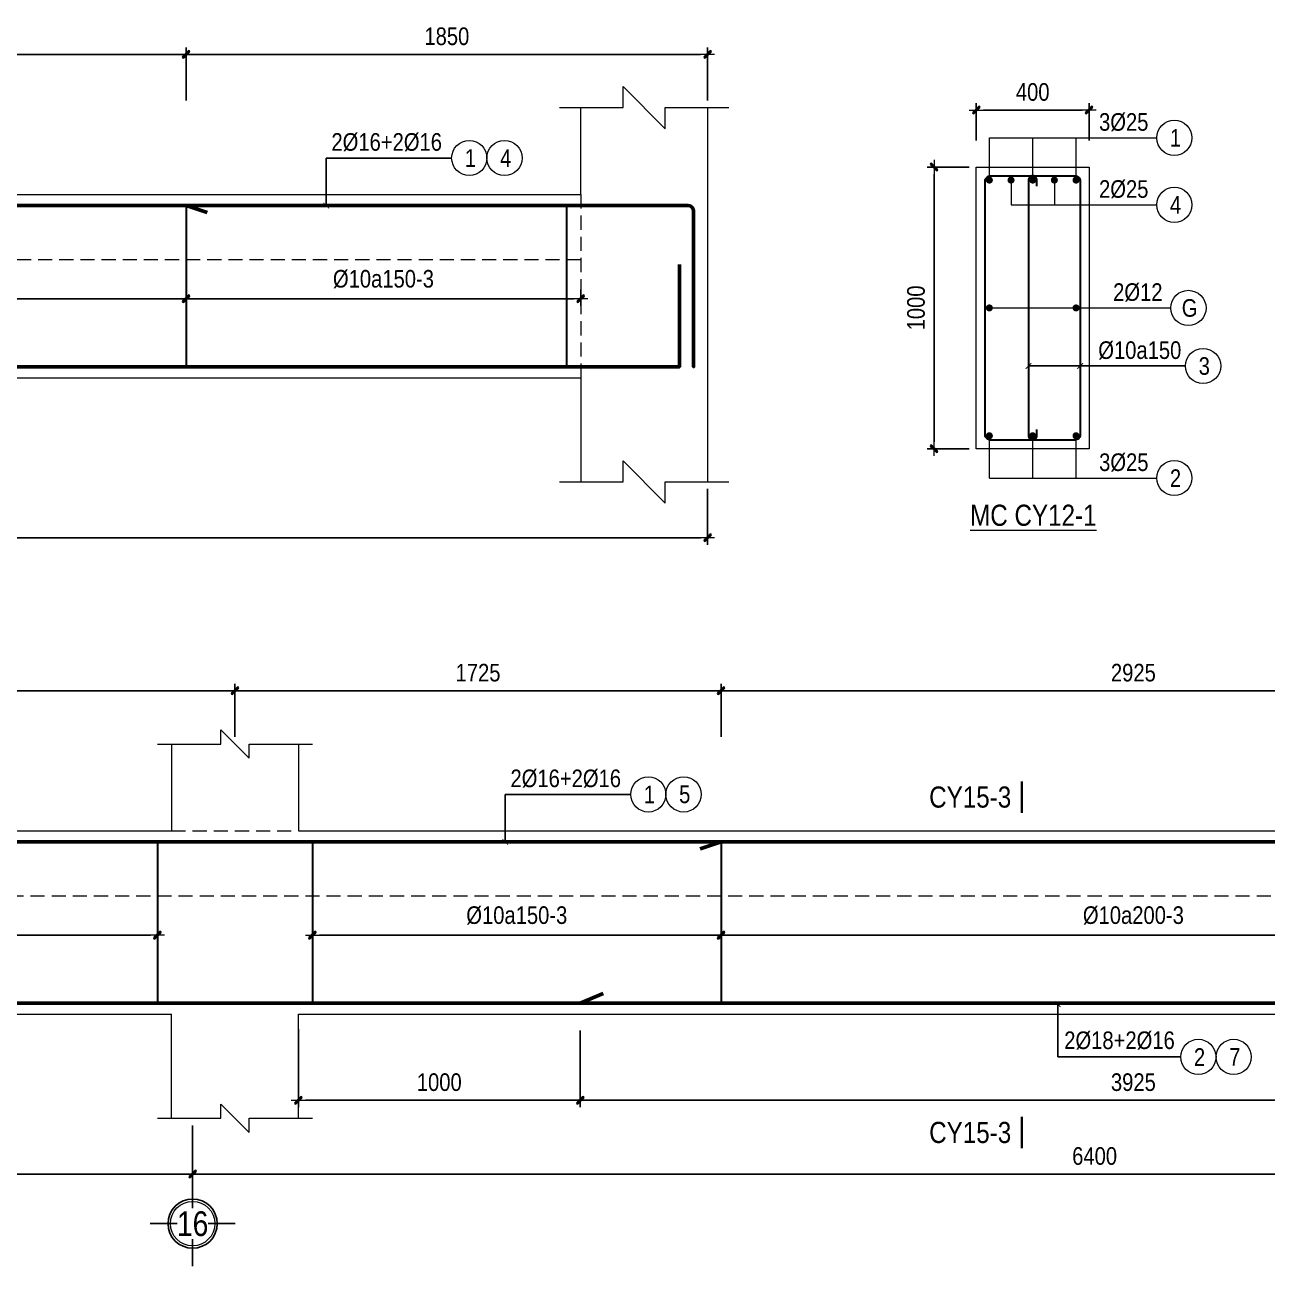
# Model space of a CAD drawing. Header units: millimetres. Extents: x 397144 to 8960116, y 345581 to 674207.
# Drawn here: x 5068298 to 5072705, y 607193 to 611599 of the extents above; entities that cross this region are included whole.
import ezdxf
from ezdxf.enums import TextEntityAlignment as Align
from ezdxf.xclip import XClip

# ---------------------------------------------------------------- set-up
doc = ezdxf.new("R2010")
doc.units = ezdxf.units.MM
doc.header["$XCLIPFRAME"] = 0
doc.header["$PDSIZE"] = -10
doc.linetypes.add('HIDDEN', pattern=[0.375, 0.25, -0.125])
doc.layers.get('0').update_dxf_attribs({"linetype": 'CONTINUOUS'})
doc.layers.get('Defpoints').update_dxf_attribs({"color": 12, "linetype": 'CONTINUOUS'})
for name, color, linetype, lineweight in [('2', 2, 'CONTINUOUS', 20), ('CDAI', 8, 'CONTINUOUS', 30), ('CTHEP', 2, 'CONTINUOUS', 50), ('DBAO', 3, 'CONTINUOUS', 20), ('DGIONG', 4, 'CONTINUOUS', 13), ('KTH', 150, 'CONTINUOUS', 5), ('Net khuat', 8, 'HIDDEN', 13), ('STICK', 1, 'CONTINUOUS', 9), ('TEXT', 7, 'CONTINUOUS', 15)]:
    doc.layers.add(name, color=color, linetype=linetype, lineweight=lineweight)
doc.layers.add('8', color=8, linetype='CONTINUOUS')
doc.styles.add('HELVECONDENSE', font='VHELVCN_0.TTF')
doc.styles.add('Star-HelCon', font='VHELVCN_0.TTF')
doc.styles.add('TTP-HelCon', font='VHELVCN_0.TTF')
doc.styles.add('VNI-HELVE-CONDENSE', font='VHELVCN_0.TTF')
doc.dimstyles.new('kc-25', dxfattribs={"dimtxt": 62.5, "dimasz": 20, "dimexe": 20, "dimexo": 50, "dimgap": 25, "dimtad": 3, "dimdec": 0, "dimzin": 0, "dimdsep": 46, "dimtxsty": 'VNI-HELVE-CONDENSE', "dimblk": 'DIM', "dimcen": 2.5, "dimclrd": 256, "dimclre": 154, "dimclrt": 7, "dimaunit": 1, "dimadec": 0, "dimazin": 0, "dimtfac": 1, "dimtdec": 0, "dimtix": 1, "dimtmove": 0, "dimatfit": 3, "dimldrblk": 'DOT', "dimfxl": 1, "dimtolj": 1, "dimtzin": 0, "dimarcsym": 0})
doc.dimstyles.new('TTP-25', dxfattribs={"dimscale": 25, "dimtxt": 2.5, "dimasz": 1, "dimexe": 1, "dimexo": 1, "dimgap": 0.09, "dimtad": 0, "dimdec": 4, "dimrnd": 5, "dimzin": 9, "dimdsep": 46, "dimtxsty": 'TTP-HelCon', "dimblk": 'Stick1', "dimcen": 0.09, "dimdle": 1.5, "dimclrd": 256, "dimclre": 256, "dimclrt": 7, "dimadec": 0, "dimazin": 0, "dimtfac": 1, "dimtdec": 4, "dimtmove": 0, "dimatfit": 3, "dimldrblk": '_ArchTick1', "dimfxl": 1, "dimtvp": 1, "dimtolj": 1, "dimtzin": 0, "dimarcsym": 0})

# ---------------------------------------------------------------- blocks, each defined once
blk = doc.blocks.new('Stick1')
at = {"layer": 'STICK'}
h = blk.add_hatch(color=256, dxfattribs=at)
edge = h.paths.add_edge_path()
edge.add_line((0.3, 0.5), (-0.5, -0.3))
edge.add_arc((-0.4, -0.4), 0.141, 135, 315)
edge.add_line((-0.3, -0.5), (0.5, 0.3))
edge.add_arc((0.4, 0.4), 0.141, 315, 495)
blk.add_line((1, 0), (-1, 0), dxfattribs=at)
blk.add_lwpolyline([(0.3, 0.5), (-0.5, -0.3, 1), (-0.3, -0.5), (0.5, 0.3, 1), (0.3, 0.5, 1)], format="xyb", dxfattribs=at)
blk = doc.blocks.new('*D1371')
at = {"layer": 'Defpoints', "color": 0, "transparency": 16777216}
for p in [(5064220, 609976.7), (5070720, 609976.7), (5064220, 609778.8)]:
    blk.add_point(p, dxfattribs=at)
at = {"layer": 'KTH', "lineweight": -2, "transparency": 16777216}
for p, q in [((5064220, 609951.7), (5064220, 609753.8)), ((5070720, 609951.7), (5070720, 609753.8)), ((5070695, 609778.8), (5064245, 609778.8))]:
    blk.add_line(p, q, dxfattribs=at)
at = {"layer": 'KTH', "lineweight": -2, "transparency": 16777216, "xscale": 25, "yscale": 25, "zscale": 25, "rotation": 180}
blk.add_blockref('Stick1', (5064220, 609778.8), dxfattribs=at)
at = {"layer": 'KTH', "lineweight": -2, "transparency": 16777216, "xscale": 25, "yscale": 25, "zscale": 25}
blk.add_blockref('Stick1', (5070720, 609778.8), dxfattribs=at)
at = {"layer": 'KTH', "color": 7, "transparency": 16777216, "insert": (5067470, 609842.6), "char_height": 62.5, "attachment_point": 5, "style": 'TTP-HelCon'}
blk.add_mtext('\\A1;6500', dxfattribs=at)
blk = doc.blocks.new('_ArchTick1')
at = {"color": 0, "const_width": 3.81}
blk.add_lwpolyline([(-12.7, -12.7), (12.7, 12.7)], dxfattribs=at)
blk = doc.blocks.new('*D1372')
at = {"layer": 'Defpoints', "color": 0, "transparency": 16777216}
for p in [(5068870, 611494.1), (5066070, 611305.1), (5068870, 611305.1)]:
    blk.add_point(p, dxfattribs=at)
at = {"layer": 'KTH', "lineweight": -2, "transparency": 16777216}
for p, q in [((5066070, 611330.1), (5066070, 611519.1)), ((5066095, 611494.1), (5068845, 611494.1)), ((5068870, 611330.1), (5068870, 611519.1))]:
    blk.add_line(p, q, dxfattribs=at)
at = {"layer": 'KTH', "lineweight": -2, "transparency": 16777216, "xscale": 25, "yscale": 25, "zscale": 25, "rotation": 180}
blk.add_blockref('Stick1', (5066070, 611494.1), dxfattribs=at)
at = {"layer": 'KTH', "lineweight": -2, "transparency": 16777216, "xscale": 25, "yscale": 25, "zscale": 25}
blk.add_blockref('Stick1', (5068870, 611494.1), dxfattribs=at)
at = {"layer": 'KTH', "color": 7, "transparency": 16777216, "insert": (5067470, 611558), "char_height": 62.5, "attachment_point": 5, "style": 'TTP-HelCon'}
blk.add_mtext('\\A1;2800', dxfattribs=at)
blk = doc.blocks.new('*D1373')
at = {"layer": 'Defpoints', "color": 0, "transparency": 16777216}
for p in [(5070720, 611494.1), (5068870, 611305.1), (5070720, 611305.1)]:
    blk.add_point(p, dxfattribs=at)
at = {"layer": 'KTH', "lineweight": -2, "transparency": 16777216}
for p, q in [((5068870, 611330.1), (5068870, 611519.1)), ((5068895, 611494.1), (5070695, 611494.1)), ((5070720, 611330.1), (5070720, 611519.1))]:
    blk.add_line(p, q, dxfattribs=at)
at = {"layer": 'KTH', "lineweight": -2, "transparency": 16777216, "xscale": 25, "yscale": 25, "zscale": 25, "rotation": 180}
blk.add_blockref('Stick1', (5068870, 611494.1), dxfattribs=at)
at = {"layer": 'KTH', "lineweight": -2, "transparency": 16777216, "xscale": 25, "yscale": 25, "zscale": 25}
blk.add_blockref('Stick1', (5070720, 611494.1), dxfattribs=at)
at = {"layer": 'KTH', "color": 7, "transparency": 16777216, "insert": (5069795, 611558), "char_height": 62.5, "attachment_point": 5, "style": 'TTP-HelCon'}
blk.add_mtext('\\A1;1850', dxfattribs=at)
blk = doc.blocks.new('*D1375')
at = {"layer": 'Defpoints', "color": 0, "transparency": 16777216}
for p in [(5066070, 610700.7), (5068870, 610696.7), (5066070, 610626.7)]:
    blk.add_point(p, dxfattribs=at)
at = {"layer": 'KTH', "lineweight": -2, "transparency": 16777216}
for p, q in [((5066070, 610675.7), (5066070, 610601.7)), ((5068870, 610671.7), (5068870, 610601.7)), ((5068845, 610626.7), (5066095, 610626.7))]:
    blk.add_line(p, q, dxfattribs=at)
at = {"layer": 'KTH', "lineweight": -2, "transparency": 16777216, "xscale": 25, "yscale": 25, "zscale": 25, "rotation": 180}
blk.add_blockref('Stick1', (5066070, 610626.7), dxfattribs=at)
at = {"layer": 'KTH', "lineweight": -2, "transparency": 16777216, "xscale": 25, "yscale": 25, "zscale": 25}
blk.add_blockref('Stick1', (5068870, 610626.7), dxfattribs=at)
at = {"layer": 'KTH', "color": 7, "transparency": 16777216, "insert": (5067470, 610696.6), "char_height": 62.5, "attachment_point": 5, "style": 'TTP-HelCon'}
blk.add_mtext('\\A1;Þ10a200-3', dxfattribs=at)
blk = doc.blocks.new('*D1376')
at = {"layer": 'Defpoints', "color": 0, "transparency": 16777216}
for p in [(5068870, 610700.7), (5070270, 610684.2), (5068870, 610626.7)]:
    blk.add_point(p, dxfattribs=at)
at = {"layer": 'KTH', "lineweight": -2, "transparency": 16777216}
for p, q in [((5068870, 610675.7), (5068870, 610601.7)), ((5070270, 610659.2), (5070270, 610601.7)), ((5070245, 610626.7), (5068895, 610626.7))]:
    blk.add_line(p, q, dxfattribs=at)
at = {"layer": 'KTH', "lineweight": -2, "transparency": 16777216, "xscale": 25, "yscale": 25, "zscale": 25, "rotation": 180}
blk.add_blockref('Stick1', (5068870, 610626.7), dxfattribs=at)
at = {"layer": 'KTH', "lineweight": -2, "transparency": 16777216, "xscale": 25, "yscale": 25, "zscale": 25}
blk.add_blockref('Stick1', (5070270, 610626.7), dxfattribs=at)
at = {"layer": 'KTH', "color": 7, "transparency": 16777216, "insert": (5069570, 610696.6), "char_height": 62.5, "attachment_point": 5, "style": 'TTP-HelCon'}
blk.add_mtext('\\A1;Þ10a150-3', dxfattribs=at)
blk = doc.blocks.new('DIM')
h = blk.add_hatch(color=1)
h.paths.add_polyline_path([(0.49, 0.29, 1), (0.29, 0.49), (-0.19, 0), (0.19, 0)])
h.paths.add_polyline_path([(0.19, 0), (-0.19, 0), (-0.49, -0.29, 1), (-0.29, -0.49)])
at = {"color": 9}
for p, q in [((-0.19, 0), (-1.5, 0)), ((0.19, 0), (1.5, 0))]:
    blk.add_line(p, q, dxfattribs=at)
at = {"color": 1}
for p, q in [((-0.49, -0.29), (0.29, 0.49)), ((-0.29, -0.49), (0.49, 0.29)), ((-0.19, 0), (0.19, 0))]:
    blk.add_line(p, q, dxfattribs=at)
blk.add_arc((-0.39, -0.39), 0.138, 135, 315, dxfattribs=at)
blk = doc.blocks.new('*D1381')
at = {"layer": 'Defpoints', "color": 0, "transparency": 16777216}
for p in [(5063893.1, 607718.2), (5068893.1, 607718.2), (5063893.1, 607520.2)]:
    blk.add_point(p, dxfattribs=at)
at = {"layer": 'KTH', "lineweight": -2, "transparency": 16777216}
for p, q in [((5063893.1, 607693.2), (5063893.1, 607495.2)), ((5068893.1, 607693.2), (5068893.1, 607495.2)), ((5068868.1, 607520.2), (5063918.1, 607520.2))]:
    blk.add_line(p, q, dxfattribs=at)
at = {"layer": 'KTH', "lineweight": -2, "transparency": 16777216, "xscale": 25, "yscale": 25, "zscale": 25, "rotation": 180}
blk.add_blockref('Stick1', (5063893.1, 607520.2), dxfattribs=at)
at = {"layer": 'KTH', "lineweight": -2, "transparency": 16777216, "xscale": 25, "yscale": 25, "zscale": 25}
blk.add_blockref('Stick1', (5068893.1, 607520.2), dxfattribs=at)
at = {"layer": 'KTH', "color": 7, "transparency": 16777216, "insert": (5066393.1, 607584), "char_height": 62.5, "attachment_point": 5, "style": 'TTP-HelCon'}
blk.add_mtext('\\A1;5000', dxfattribs=at)
blk = doc.blocks.new('*D1383')
at = {"layer": 'Defpoints', "color": 0, "transparency": 16777216}
for p in [(5067293.1, 609235.6), (5067293.1, 609046.6), (5069043.1, 609046.6)]:
    blk.add_point(p, dxfattribs=at)
at = {"layer": 'KTH', "lineweight": -2, "transparency": 16777216}
for p, q in [((5067293.1, 609071.6), (5067293.1, 609260.6)), ((5069018.1, 609235.6), (5067318.1, 609235.6)), ((5069043.1, 609071.6), (5069043.1, 609260.6))]:
    blk.add_line(p, q, dxfattribs=at)
at = {"layer": 'KTH', "lineweight": -2, "transparency": 16777216, "xscale": 25, "yscale": 25, "zscale": 25, "rotation": 180}
blk.add_blockref('Stick1', (5067293.1, 609235.6), dxfattribs=at)
at = {"layer": 'KTH', "lineweight": -2, "transparency": 16777216, "xscale": 25, "yscale": 25, "zscale": 25}
blk.add_blockref('Stick1', (5069043.1, 609235.6), dxfattribs=at)
at = {"layer": 'KTH', "color": 7, "transparency": 16777216, "insert": (5068168.1, 609299.4), "char_height": 62.5, "attachment_point": 5, "style": 'TTP-HelCon'}
blk.add_mtext('\\A1;1750', dxfattribs=at)
blk = doc.blocks.new('*D1384')
at = {"layer": 'Defpoints', "color": 0, "transparency": 16777216}
for p in [(5069043.1, 609235.6), (5069043.1, 609046.6), (5070768.1, 609046.6)]:
    blk.add_point(p, dxfattribs=at)
at = {"layer": 'KTH', "lineweight": -2, "transparency": 16777216}
for p, q in [((5069043.1, 609071.6), (5069043.1, 609260.6)), ((5070743.1, 609235.6), (5069068.1, 609235.6)), ((5070768.1, 609071.6), (5070768.1, 609260.6))]:
    blk.add_line(p, q, dxfattribs=at)
at = {"layer": 'KTH', "lineweight": -2, "transparency": 16777216, "xscale": 25, "yscale": 25, "zscale": 25, "rotation": 180}
blk.add_blockref('Stick1', (5069043.1, 609235.6), dxfattribs=at)
at = {"layer": 'KTH', "lineweight": -2, "transparency": 16777216, "xscale": 25, "yscale": 25, "zscale": 25}
blk.add_blockref('Stick1', (5070768.1, 609235.6), dxfattribs=at)
at = {"layer": 'KTH', "color": 7, "transparency": 16777216, "insert": (5069905.6, 609299.4), "char_height": 62.5, "attachment_point": 5, "style": 'TTP-HelCon'}
blk.add_mtext('\\A1;1725', dxfattribs=at)
blk = doc.blocks.new('*D1385')
at = {"layer": 'Defpoints', "color": 0, "transparency": 16777216}
for p in [(5073693.1, 609235.6), (5070768.1, 609046.6), (5073693.1, 609046.6)]:
    blk.add_point(p, dxfattribs=at)
at = {"layer": 'KTH', "lineweight": -2, "transparency": 16777216}
for p, q in [((5070768.1, 609071.6), (5070768.1, 609260.6)), ((5070793.1, 609235.6), (5073668.1, 609235.6)), ((5073693.1, 609071.6), (5073693.1, 609260.6))]:
    blk.add_line(p, q, dxfattribs=at)
at = {"layer": 'KTH', "lineweight": -2, "transparency": 16777216, "xscale": 25, "yscale": 25, "zscale": 25, "rotation": 180}
blk.add_blockref('Stick1', (5070768.1, 609235.6), dxfattribs=at)
at = {"layer": 'KTH', "lineweight": -2, "transparency": 16777216, "xscale": 25, "yscale": 25, "zscale": 25}
blk.add_blockref('Stick1', (5073693.1, 609235.6), dxfattribs=at)
at = {"layer": 'KTH', "color": 7, "transparency": 16777216, "insert": (5072230.6, 609299.4), "char_height": 62.5, "attachment_point": 5, "style": 'TTP-HelCon'}
blk.add_mtext('\\A1;2925', dxfattribs=at)
blk = doc.blocks.new('*D1387')
at = {"layer": 'Defpoints', "color": 0, "transparency": 16777216}
for p in [(5068893.1, 607718.2), (5075293.1, 607638.2), (5068893.1, 607520.2)]:
    blk.add_point(p, dxfattribs=at)
at = {"layer": 'KTH', "lineweight": -2, "transparency": 16777216}
for p, q in [((5068893.1, 607693.2), (5068893.1, 607495.2)), ((5075293.1, 607613.2), (5075293.1, 607495.2)), ((5075268.1, 607520.2), (5068918.1, 607520.2))]:
    blk.add_line(p, q, dxfattribs=at)
at = {"layer": 'KTH', "lineweight": -2, "transparency": 16777216, "xscale": 25, "yscale": 25, "zscale": 25, "rotation": 180}
blk.add_blockref('Stick1', (5068893.1, 607520.2), dxfattribs=at)
at = {"layer": 'KTH', "lineweight": -2, "transparency": 16777216, "xscale": 25, "yscale": 25, "zscale": 25}
blk.add_blockref('Stick1', (5075293.1, 607520.2), dxfattribs=at)
at = {"layer": 'KTH', "color": 7, "transparency": 16777216, "insert": (5072093.1, 607584), "char_height": 62.5, "attachment_point": 5, "style": 'TTP-HelCon'}
blk.add_mtext('\\A1;6400', dxfattribs=at)
blk = doc.blocks.new('*D1389')
at = {"layer": 'Defpoints', "color": 0, "transparency": 16777216}
for p in [(5067293.1, 608442.2), (5068768.1, 608425.6), (5067293.1, 608368.2)]:
    blk.add_point(p, dxfattribs=at)
at = {"layer": 'KTH', "lineweight": -2, "transparency": 16777216}
for p, q in [((5067293.1, 608417.2), (5067293.1, 608343.2)), ((5068768.1, 608400.6), (5068768.1, 608343.2)), ((5068743.1, 608368.2), (5067318.1, 608368.2))]:
    blk.add_line(p, q, dxfattribs=at)
at = {"layer": 'KTH', "lineweight": -2, "transparency": 16777216, "xscale": 25, "yscale": 25, "zscale": 25, "rotation": 180}
blk.add_blockref('Stick1', (5067293.1, 608368.2), dxfattribs=at)
at = {"layer": 'KTH', "lineweight": -2, "transparency": 16777216, "xscale": 25, "yscale": 25, "zscale": 25}
blk.add_blockref('Stick1', (5068768.1, 608368.2), dxfattribs=at)
at = {"layer": 'KTH', "color": 7, "transparency": 16777216, "insert": (5068030.6, 608438.1), "char_height": 62.5, "attachment_point": 5, "style": 'TTP-HelCon'}
blk.add_mtext('\\A1;Þ10a150-3', dxfattribs=at)
blk = doc.blocks.new('*D1391')
at = {"layer": 'Defpoints', "color": 0, "transparency": 16777216}
for p in [(5070768.1, 608442.2), (5073693.1, 608442.2), (5073693.1, 608368.2)]:
    blk.add_point(p, dxfattribs=at)
at = {"layer": 'KTH', "lineweight": -2, "transparency": 16777216}
for p, q in [((5070768.1, 608417.2), (5070768.1, 608343.2)), ((5073693.1, 608417.2), (5073693.1, 608343.2)), ((5070793.1, 608368.2), (5073668.1, 608368.2))]:
    blk.add_line(p, q, dxfattribs=at)
at = {"layer": 'KTH', "lineweight": -2, "transparency": 16777216, "xscale": 25, "yscale": 25, "zscale": 25, "rotation": 180}
blk.add_blockref('Stick1', (5070768.1, 608368.2), dxfattribs=at)
at = {"layer": 'KTH', "lineweight": -2, "transparency": 16777216, "xscale": 25, "yscale": 25, "zscale": 25}
blk.add_blockref('Stick1', (5073693.1, 608368.2), dxfattribs=at)
at = {"layer": 'KTH', "color": 7, "transparency": 16777216, "insert": (5072230.6, 608438.1), "char_height": 62.5, "attachment_point": 5, "style": 'TTP-HelCon'}
blk.add_mtext('\\A1;Þ10a200-3', dxfattribs=at)
blk = doc.blocks.new('*D1392')
at = {"layer": 'Defpoints', "color": 0, "transparency": 16777216}
for p in [(5070768.1, 608442.2), (5069318.1, 608425.6), (5070768.1, 608368.2)]:
    blk.add_point(p, dxfattribs=at)
at = {"layer": 'KTH', "lineweight": -2, "transparency": 16777216}
for p, q in [((5069318.1, 608400.6), (5069318.1, 608343.2)), ((5070768.1, 608417.2), (5070768.1, 608343.2)), ((5069343.1, 608368.2), (5070743.1, 608368.2))]:
    blk.add_line(p, q, dxfattribs=at)
at = {"layer": 'KTH', "lineweight": -2, "transparency": 16777216, "xscale": 25, "yscale": 25, "zscale": 25, "rotation": 180}
blk.add_blockref('Stick1', (5069318.1, 608368.2), dxfattribs=at)
at = {"layer": 'KTH', "lineweight": -2, "transparency": 16777216, "xscale": 25, "yscale": 25, "zscale": 25}
blk.add_blockref('Stick1', (5070768.1, 608368.2), dxfattribs=at)
at = {"layer": 'KTH', "color": 7, "transparency": 16777216, "insert": (5070043.1, 608438.1), "char_height": 62.5, "attachment_point": 5, "style": 'TTP-HelCon'}
blk.add_mtext('\\A1;Þ10a150-3', dxfattribs=at)
blk = doc.blocks.new('dau truc')
blk.add_circle((0, 0), 180)
at = {"layer": '8'}
for p, q in [((0, 127), (0, 345)), ((-127, 0), (-345, 0)), ((345, 0), (127, 0)), ((0, -345), (0, -127))]:
    blk.add_line(p, q, dxfattribs=at)
blk.add_circle((0, 0), 200, dxfattribs=at)
at = {"layer": 'TEXT', "style": 'HELVECONDENSE'}
blk.add_attdef('A', text='', height=233, dxfattribs=at).set_placement((0, 0), align=Align.MIDDLE)
blk = doc.blocks.new('*D1418')
at = {"layer": 'Defpoints', "color": 0, "ltscale": 500, "transparency": 16777216}
for p in [(5071673.4, 611296.5), (5071673.4, 611163.3), (5072073.4, 611163.3)]:
    blk.add_point(p, dxfattribs=at)
at = {"layer": 'KTH', "lineweight": -2, "ltscale": 500, "transparency": 16777216}
for p, q in [((5071673.4, 611188.3), (5071673.4, 611321.5)), ((5072073.4, 611188.3), (5072073.4, 611321.5)), ((5072048.4, 611296.5), (5071698.4, 611296.5))]:
    blk.add_line(p, q, dxfattribs=at)
at = {"layer": 'KTH', "lineweight": -2, "ltscale": 500, "transparency": 16777216, "xscale": 25, "yscale": 25, "zscale": 25, "rotation": 180}
blk.add_blockref('Stick1', (5071673.4, 611296.5), dxfattribs=at)
at = {"layer": 'KTH', "lineweight": -2, "ltscale": 500, "transparency": 16777216, "xscale": 25, "yscale": 25, "zscale": 25}
blk.add_blockref('Stick1', (5072073.4, 611296.5), dxfattribs=at)
at = {"layer": 'KTH', "color": 7, "ltscale": 500, "transparency": 16777216, "insert": (5071873.4, 611360.3), "char_height": 62.5, "attachment_point": 5, "style": 'TTP-HelCon'}
blk.add_mtext('\\A1;400', dxfattribs=at)
blk = doc.blocks.new('*D1419')
at = {"layer": 'Defpoints', "color": 0, "ltscale": 500, "transparency": 16777216}
for p in [(5071673.4, 611094.3), (5071523.5, 610094.3), (5071673.4, 610094.3)]:
    blk.add_point(p, dxfattribs=at)
at = {"layer": 'KTH', "lineweight": -2, "ltscale": 500, "transparency": 16777216}
for p, q in [((5071648.4, 611094.3), (5071498.5, 611094.3)), ((5071523.5, 611069.3), (5071523.5, 610119.3)), ((5071648.4, 610094.3), (5071498.5, 610094.3))]:
    blk.add_line(p, q, dxfattribs=at)
at = {"layer": 'KTH', "lineweight": -2, "ltscale": 500, "transparency": 16777216, "xscale": 25, "yscale": 25, "zscale": 25}
for p, rotation in [((5071523.5, 611094.3), 90), ((5071523.5, 610094.3), 270)]:
    blk.add_blockref('Stick1', p, dxfattribs=dict(at, rotation=rotation))
at = {"layer": 'KTH', "color": 7, "ltscale": 500, "transparency": 16777216, "insert": (5071459.7, 610594.3), "char_height": 62.5, "attachment_point": 5, "rotation": 90, "style": 'TTP-HelCon'}
blk.add_mtext('\\A1;1000', dxfattribs=at)
blk = doc.blocks.new('*D1430')
at = {"layer": 'Defpoints', "color": 0, "transparency": 16777216}
for p in [(5069268.1, 608059.1), (5070268.1, 608055.2), (5070268.1, 607782.2)]:
    blk.add_point(p, dxfattribs=at)
at = {"layer": 'KTH', "lineweight": -2, "transparency": 16777216}
for p, q in [((5069268.1, 608034.1), (5069268.1, 607757.2)), ((5070268.1, 608030.2), (5070268.1, 607757.2)), ((5069293.1, 607782.2), (5070243.1, 607782.2))]:
    blk.add_line(p, q, dxfattribs=at)
at = {"layer": 'KTH', "lineweight": -2, "transparency": 16777216, "xscale": 25, "yscale": 25, "zscale": 25, "rotation": 180}
blk.add_blockref('Stick1', (5069268.1, 607782.2), dxfattribs=at)
at = {"layer": 'KTH', "lineweight": -2, "transparency": 16777216, "xscale": 25, "yscale": 25, "zscale": 25}
blk.add_blockref('Stick1', (5070268.1, 607782.2), dxfattribs=at)
at = {"layer": 'KTH', "color": 7, "transparency": 16777216, "insert": (5069768.1, 607846.1), "char_height": 62.5, "attachment_point": 5, "style": 'TTP-HelCon'}
blk.add_mtext('\\A1;1000', dxfattribs=at)
blk = doc.blocks.new('*D1432')
at = {"layer": 'Defpoints', "color": 0, "transparency": 16777216}
for p in [(5070268.1, 608055.2), (5074193.1, 607971.5), (5074193.1, 607782.2)]:
    blk.add_point(p, dxfattribs=at)
at = {"layer": 'KTH', "lineweight": -2, "transparency": 16777216}
for p, q in [((5070268.1, 608030.2), (5070268.1, 607757.2)), ((5074193.1, 607946.5), (5074193.1, 607757.2)), ((5070293.1, 607782.2), (5074168.1, 607782.2))]:
    blk.add_line(p, q, dxfattribs=at)
at = {"layer": 'KTH', "lineweight": -2, "transparency": 16777216, "xscale": 25, "yscale": 25, "zscale": 25, "rotation": 180}
blk.add_blockref('Stick1', (5070268.1, 607782.2), dxfattribs=at)
at = {"layer": 'KTH', "lineweight": -2, "transparency": 16777216, "xscale": 25, "yscale": 25, "zscale": 25}
blk.add_blockref('Stick1', (5074193.1, 607782.2), dxfattribs=at)
at = {"layer": 'KTH', "color": 7, "transparency": 16777216, "insert": (5072230.6, 607846.1), "char_height": 62.5, "attachment_point": 5, "style": 'TTP-HelCon'}
blk.add_mtext('\\A1;3925', dxfattribs=at)
blk = doc.blocks.new('MC')
at = {"layer": 'CTHEP', "const_width": 10}
blk.add_lwpolyline([(0, 150), (0, 0)], dxfattribs=at)
at = {"layer": 'TEXT', "style": 'TTP-HelCon'}
blk.add_attdef('A', text='', height=100, dxfattribs=at).set_placement((-50, 25.5), align=Align.RIGHT)
blk = doc.blocks.new('CY22')
at = {"layer": 'CTHEP'}
blk.add_line((5089735.84052, 510317.9031), (5131437.8195, 510317.85497), dxfattribs=at)
for points in [[(5131621.18429, 509998.65546), (5131621.18429, 510626.84267), (5089582.11547, 510626.90741), (5089582.11547, 510000.64492)], [(5089655.37267, 510381.30833), (5089655.37267, 510004.91825), (5089655.37267, 510004.91825), (5089950.98574, 510004.8952), (5099502.10655, 510004.86691), (5100076.15206, 510004.86502), (5131549.85415, 510004.84288), (5131549.85415, 510527.71839)]]:
    blk.add_lwpolyline(points, dxfattribs=at)
at = {"layer": 'DBAO'}
blk.add_lwpolyline([(5124802.11671, 509965.80766), (5131651.18429, 509965.80027), (5131651.18429, 510665.79698), (5099650.0128, 510665.84182)], dxfattribs=at)
at = {"layer": 'Net khuat', "ltscale": 200}
blk.add_lwpolyline([(5089552.11547, 510435.91822), (5131651.18429, 510435.91822)], dxfattribs=at)

msp = doc.modelspace()

# ---------------------------------------------------------------- linework, layer by layer
at = {"layer": 'CDAI', "ltscale": 52.5}
for p, q in [((5068870.042, 610961.73977), (5068870.042, 610381.73977)), ((5070220.042, 610961.73977), (5070220.042, 610381.73977)), ((5068768.10383, 608703.16441), (5068768.10383, 608123.16441)), ((5069318.10383, 608703.16441), (5069318.10383, 608123.16441)), ((5070768.10383, 608703.16441), (5070768.10383, 608123.16441))]:
    msp.add_line(p, q, dxfattribs=at)
at = {"layer": 'CDAI'}
msp.add_lwpolyline([(5071723.36305, 611063.01342), (5072023.36305, 611063.01342, -0.4142135624), (5072042.11305, 611044.26342), (5072042.11305, 610144.26342, -0.4142135624), (5072023.36305, 610125.51342), (5071723.36305, 610125.51342, -0.4142135624), (5071704.61305, 610144.26342), (5071704.61305, 611044.26342, -0.4142135624)], format="xyb", close=True, dxfattribs=at)
msp.add_lwpolyline([(5071888.36305, 611026.09343), (5071888.36305, 611048.01342, 0.4142135624), (5071873.36305, 611063.01342), (5071873.36305, 611063.01342, 0.4142135624), (5071858.36305, 611048.01342), (5071858.36305, 610140.51342, 0.4142135624), (5071873.36305, 610125.51342), (5071873.36305, 610125.51342, 0.4142135624), (5071888.36305, 610140.51342), (5071888.36305, 610162.43341)], format="xyb", dxfattribs=at)
at = {"layer": 'CTHEP'}
for p, q in [((5068870.042, 610957.73977), (5068945.042, 610932.73977)), ((5070693.10383, 608674.16441), (5070768.10383, 608699.16441)), ((5070349.69672, 608160.98962), (5070268.10383, 608127.16441))]:
    msp.add_line(p, q, dxfattribs=at)
at = {"layer": 'CTHEP', "const_width": 12.5}
for points in [[(5071713.36305, 611048.01342, 1), (5071725.86305, 611048.01342, 1)], [(5071790.23805, 611048.01342, 1), (5071802.73805, 611048.01342, 1)], [(5071867.11305, 611048.01342, 1), (5071879.61305, 611048.01342, 1)], [(5071956.48805, 611048.01342, -1), (5071943.98805, 611048.01342, -1)], [(5072020.86305, 611048.01342, 1), (5072033.36305, 611048.01342, 1)], [(5071713.36305, 610594.26342, 1), (5071725.86305, 610594.26342, 1)], [(5072020.86305, 610594.26342, 1), (5072033.36305, 610594.26342, 1)], [(5071713.36305, 610140.51342, 1), (5071725.86305, 610140.51342, 1)], [(5071867.11305, 610140.51342, 1), (5071879.61305, 610140.51342, 1)], [(5072020.86305, 610140.51342, 1), (5072033.36305, 610140.51342, 1)]]:
    msp.add_lwpolyline(points, format="xyb", close=True, dxfattribs=at)
at = {"layer": 'CTHEP'}
msp.add_lwpolyline([(5064265.042, 610379.34086), (5064265.042, 610379.34086), (5064265.042, 610937.73977, -0.414213562), (5064285.042, 610957.73977), (5070650.042, 610957.73977, -0.414213562), (5070670.042, 610937.73977), (5070670.042, 610385.33589), (5070670.042, 610385.33589)], format="xyb", dxfattribs=at)
for points in [[(5064320.042, 610734.97945), (5064320.042, 610385.73977), (5070620.04199, 610385.73977), (5070620.04199, 610748.05335)], [(5075593.10383, 608131.51708), (5075593.10383, 608131.51708), (5075593.10383, 608699.16441), (5063938.10383, 608699.16441), (5063938.10383, 608125.5614), (5063938.10383, 608125.5614)], [(5063993.10383, 608505.37587), (5063993.10383, 608127.16441), (5075543.10383, 608127.16441), (5075543.10383, 608534.14202)]]:
    msp.add_lwpolyline(points, dxfattribs=at)
at = {"layer": 'DBAO'}
for points in [[(5064670.042, 611305.13411), (5064670.042, 610996.73977), (5070270.042, 610996.73977), (5070270.042, 611305.13411)], [(5070720.042, 611305.13411), (5070720.042, 610996.73977), (5070720.042, 610996.73977), (5070720.042, 610346.73977), (5070720.042, 610346.73977), (5070720.042, 609976.73977)], [(5064670.042, 609976.73977), (5064670.042, 610346.73977), (5070270.042, 610346.73977), (5070270.042, 609976.73977)], [(5064343.10383, 609046.55875), (5064343.10383, 608738.16441), (5068818.10383, 608738.16441)], [(5068818.10383, 609046.55875), (5068818.10383, 608738.16441)], [(5069268.10383, 608738.16441), (5075193.10383, 608738.16441), (5075193.10383, 609046.55875)], [(5069268.10383, 609046.55875), (5069268.10383, 608738.16441)], [(5064343.10383, 607718.16441), (5064343.10383, 608088.16441), (5068818.10383, 608088.16441)], [(5068818.10383, 607718.16441), (5068818.10383, 608088.16441)], [(5069268.10383, 608088.16441), (5075193.10383, 608088.16441), (5075193.10383, 607718.16441)], [(5069268.10383, 607718.16441), (5069268.10383, 608088.16441)]]:
    msp.add_lwpolyline(points, dxfattribs=at)
at = {"layer": 'DBAO', "flags": 128}
for points in [[(5071673.36305, 611094.26342), (5072073.36305, 611094.26342)], [(5072073.36305, 611094.26342), (5072073.36305, 610094.26342), (5071673.36305, 610094.26342), (5071673.36305, 611094.26342)]]:
    msp.add_lwpolyline(points, dxfattribs=at)
at = {"layer": 'DGIONG'}
for p, q in [((5071719.61305, 611048.01342), (5071719.61305, 611198.01342)), ((5071719.61305, 611198.01342), (5072313.36305, 611198.01342)), ((5071873.36305, 611048.01342), (5071873.36305, 611198.01342)), ((5072027.11305, 611048.01342), (5072027.11305, 611198.01342)), ((5071796.48805, 611048.01342), (5071796.48805, 610960.10069)), ((5071950.23805, 611048.01342), (5071950.23805, 610960.10069)), ((5071796.48805, 610960.10069), (5072313.36305, 610960.10069)), ((5071719.61305, 610594.26342), (5072363.36305, 610594.26342)), ((5071719.61305, 609990.51342), (5071719.61305, 610140.51342)), ((5071873.36305, 609990.51342), (5071873.36305, 610140.51342)), ((5072027.11305, 609990.51342), (5072027.11305, 610140.51342)), ((5071719.61305, 609990.51342), (5072313.36305, 609990.51342))]:
    msp.add_line(p, q, dxfattribs=at)
for points in [[(5070195.042, 611305.13411), (5070420.042, 611305.13411), (5070420.042, 611380.13411), (5070570.042, 611230.13411), (5070570.042, 611305.13411), (5070795.042, 611305.13411)], [(5070195.042, 609976.73977), (5070420.042, 609976.73977), (5070420.042, 610051.73977), (5070570.042, 609901.73977), (5070570.042, 609976.73977), (5070795.042, 609976.73977)], [(5068768.10383, 609046.55875), (5068993.10383, 609046.55875), (5068993.10383, 609096.55875), (5069093.10383, 608996.55875), (5069093.10383, 609046.55875), (5069318.10383, 609046.55875)], [(5068768.10383, 607718.16441), (5068993.10383, 607718.16441), (5068993.10383, 607768.16441), (5069093.10383, 607668.16441), (5069093.10383, 607718.16441), (5069318.10383, 607718.16441)]]:
    msp.add_lwpolyline(points, dxfattribs=at)
for centre in [(5072375.86305, 611198.01342), (5069874.50917, 611126.24888), (5069999.50917, 611126.24888), (5072375.86305, 610960.10069), (5072425.86305, 610594.26342), (5072477.98225, 610388.22615), (5072375.86305, 609990.51342), (5070509.73354, 608867.67351), (5070634.73354, 608867.67351), (5072461.22092, 607936.12015), (5072586.22092, 607936.12015)]:
    msp.add_circle(centre, 62.5, dxfattribs=at)
at = {"layer": 'Net khuat', "ltscale": 200}
for p, q in [((5070270.042, 610996.73977), (5070270.042, 610346.73977)), ((5064670.042, 610766.73977), (5070270.042, 610766.73977)), ((5068818.10383, 608738.16441), (5069268.10383, 608738.16441)), ((5064343.10383, 608508.16441), (5075193.10383, 608508.16441))]:
    msp.add_line(p, q, dxfattribs=at)

# ---------------------------------------------------------------- block references
at = {"xscale": 0.75, "yscale": 0.75, "zscale": 0.75}
for p in [(5071834.81205, 608801.76602), (5071834.81205, 607611.41934)]:
    msp.add_blockref('MC', p, dxfattribs=at).add_auto_attribs({'A': 'CY15-3'})
at = {"layer": '2', "ltscale": 300}
ref = msp.add_blockref('dau truc', (5068893.10383, 607344.322), dxfattribs=dict(at, xscale=0.4367131292819977, yscale=0.4367131292819977, zscale=0.4367131292819977))
ref.add_attrib('A', '16', dxfattribs={"layer": 'TEXT', "height": 87.5, "style": 'HELVECONDENSE'}).set_placement((5068893.10383, 607344.322), align=Align.MIDDLE)
at = {"layer": 'DBAO'}
ref = msp.add_blockref('CY22', (-30106.83514, 97825.58534), dxfattribs=at)
XClip(ref).set_block_clipping_path([(5115128.8875318384, 509046.8178281924), (5131721.3127251593, 511304.5412524017)])

# ---------------------------------------------------------------- texts
at = {"layer": 'TEXT', "style": 'TTP-HelCon'}
for s, p in [('3Þ25', (5072108.82139, 611223.01342)), ('2Þ16+2Þ16', (5069385.50715, 611152.10182, 0)), ('2Þ25', (5072108.82139, 610985.10069)), ('2Þ12', (5072158.82139, 610619.26342)), ('Þ10a150', (5072106.04726, 610413.22615)), ('3Þ25', (5072109.08673, 610015.51342)), ('2Þ16+2Þ16', (5070020.73152, 608893.52646, 0)), ('2Þ18+2Þ16', (5071985.32405, 607964.0172, 0))]:
    msp.add_text(s, height=62.5, dxfattribs=at).set_placement(p)
at = {"layer": 'TEXT', "style": 'Star-HelCon'}
for s, p in [('1', (5072380.02972, 611198.01342)), ('1', (5069878.67584, 611126.24888)), ('4', (5070003.67584, 611126.24888)), ('4', (5072380.02972, 610960.10069)), ('G', (5072430.02972, 610594.26342)), ('3', (5072482.14892, 610388.22615)), ('2', (5072380.02972, 609990.51342)), ('1', (5070513.90021, 608867.67351)), ('5', (5070638.90021, 608867.67351)), ('2', (5072465.38758, 607936.12015)), ('7', (5072590.38758, 607936.12015))]:
    msp.add_text(s, height=62.5, dxfattribs=at).set_placement(p, align=Align.MIDDLE)
at = {"layer": 'TEXT', "style": 'TTP-HelCon'}
msp.add_text('%%UMC CY12-1', height=75, dxfattribs=at).set_placement((5071875.68226, 609820.96988), align=Align.CENTER)

# ---------------------------------------------------------------- dimensions: what is measured, and where the dimension line sits
at = {"layer": 'KTH'}
for base, p1, p2, picture, middle in [((5068870.042, 611494.13411), (5066070.042, 611305.13411), (5068870.042, 611305.13411), '*D1372', (5067470.042, 611557.96745)), ((5070720.042, 611494.13411), (5068870.042, 611305.13411), (5070720.042, 611305.13411), '*D1373', (5069795.042, 611557.96745)), ((5073693.10383, 609235.55875), (5070768.10383, 609046.55875), (5073693.10383, 609046.55875), '*D1385', (5072230.60383, 609299.39208))]:
    dim = msp.add_linear_dim(base=base, p1=p1, p2=p2, angle=180, dimstyle='TTP-25', override={"dimtmove": 1}, dxfattribs=at)
    dim.commit()
    dim.dimension.update_dxf_attribs({"geometry": picture, "text_midpoint": middle})
at = {"layer": 'KTH', "ltscale": 500}
dim = msp.add_linear_dim(base=(5071673.36305, 611296.51342), p1=(5072073.36305, 611163.27537), p2=(5071673.36305, 611163.27537), dimstyle='TTP-25', override={"dimtxsty": 'TTP-HelCon'}, dxfattribs=at)
dim.commit()
dim.dimension.update_dxf_attribs({"geometry": '*D1418', "text_midpoint": (5071873.36305, 611360.34675)})
dim = msp.add_linear_dim(base=(5071523.53024, 610094.26342), p1=(5071673.36305, 611094.26342), p2=(5071673.36305, 610094.26342), angle=90, dimstyle='TTP-25', override={"dimtxsty": 'TTP-HelCon'}, dxfattribs=at)
dim.commit()
dim.dimension.update_dxf_attribs({"geometry": '*D1419', "text_midpoint": (5071459.69691, 610594.26342)})
at = {"layer": 'KTH'}
for base, p1, p2, text, picture, middle in [((5066070.042, 610626.72659), (5068870.042, 610696.73977), (5066070.042, 610700.7266), 'Þ10a200-3', '*D1375', (5067470.042, 610696.64326)), ((5068870.042, 610626.72659), (5070270.042, 610684.19994), (5068870.042, 610700.7266), 'Þ10a150-3', '*D1376', (5069570.042, 610696.64326)), ((5067293.10383, 608368.15123), (5068768.10383, 608425.62458), (5067293.10383, 608442.15123), 'Þ10a150-3', '*D1389', (5068030.60383, 608438.06789))]:
    dim = msp.add_linear_dim(base=base, p1=p1, p2=p2, angle=180, text=text, dimstyle='TTP-25', override={"dimtmove": 1}, dxfattribs=at)
    dim.commit()
    dim.dimension.update_dxf_attribs({"geometry": picture, "text_midpoint": middle})
for base, p1, p2, picture, middle in [((5064220.042, 609778.7619), (5070720.042, 609976.73977), (5064220.042, 609976.73977), '*D1371', (5067470.042, 609842.59524)), ((5067293.10383, 609235.55875), (5069043.10383, 609046.55875), (5067293.10383, 609046.55875), '*D1383', (5068168.10383, 609299.39208)), ((5069043.10383, 609235.55875), (5070768.10383, 609046.55875), (5069043.10383, 609046.55875), '*D1384', (5069905.60383, 609299.39208)), ((5070268.10383, 607782.24365), (5069268.10383, 608059.08035), (5070268.10383, 608055.15008), '*D1430', (5069768.10383, 607846.07699)), ((5074193.1042, 607782.24365), (5070268.10383, 608055.15008), (5074193.1042, 607971.53794), '*D1432', (5072230.60402, 607846.07699)), ((5063893.10383, 607520.18654), (5068893.10383, 607718.16441), (5063893.10383, 607718.16441), '*D1381', (5066393.10383, 607584.01987)), ((5068893.10383, 607520.18654), (5075293.10383, 607638.18654), (5068893.10383, 607718.16441), '*D1387', (5072093.10383, 607584.01987))]:
    dim = msp.add_linear_dim(base=base, p1=p1, p2=p2, dimstyle='TTP-25', override={"dimtmove": 1}, dxfattribs=at)
    dim.commit()
    dim.dimension.update_dxf_attribs({"geometry": picture, "text_midpoint": middle})
for base, p1, p2, text, picture, middle in [((5070768.10383, 608368.15123), (5069318.10383, 608425.62458), (5070768.10383, 608442.15123), 'Þ10a150-3', '*D1392', (5070043.10383, 608438.06789)), ((5073693.1042, 608368.15123), (5070768.10383, 608442.15123), (5073693.1042, 608442.15123), 'Þ10a200-3', '*D1391', (5072230.60402, 608438.06789))]:
    dim = msp.add_linear_dim(base=base, p1=p1, p2=p2, text=text, dimstyle='TTP-25', override={"dimtmove": 1}, dxfattribs=at)
    dim.commit()
    dim.dimension.update_dxf_attribs({"geometry": picture, "text_midpoint": middle})

# ---------------------------------------------------------------- leaders
at = {"layer": 'DGIONG'}
for points in [[(5069366.99538, 610957.73977), (5069366.99512, 611126.24888), (5069812.00917, 611126.24888)], [(5071858.36305, 610388.22615), (5072231.73225, 610388.22615)], [(5072042.11305, 610388.22615), (5072415.48225, 610388.22615)], [(5070002.21975, 608699.16441), (5070002.21948, 608867.67351), (5070447.23354, 608867.67351)], [(5071962.31228, 608123.16441), (5071962.31202, 607936.12015), (5072398.72092, 607936.12015)]]:
    msp.add_leader(points, dimstyle='kc-25', override={"dimtad": 0, "dimldrblk": 'ArchTick', "dimfxl": 100, "dimarcsym": 1}, dxfattribs=at)

doc.saveas('drawing.dxf')
